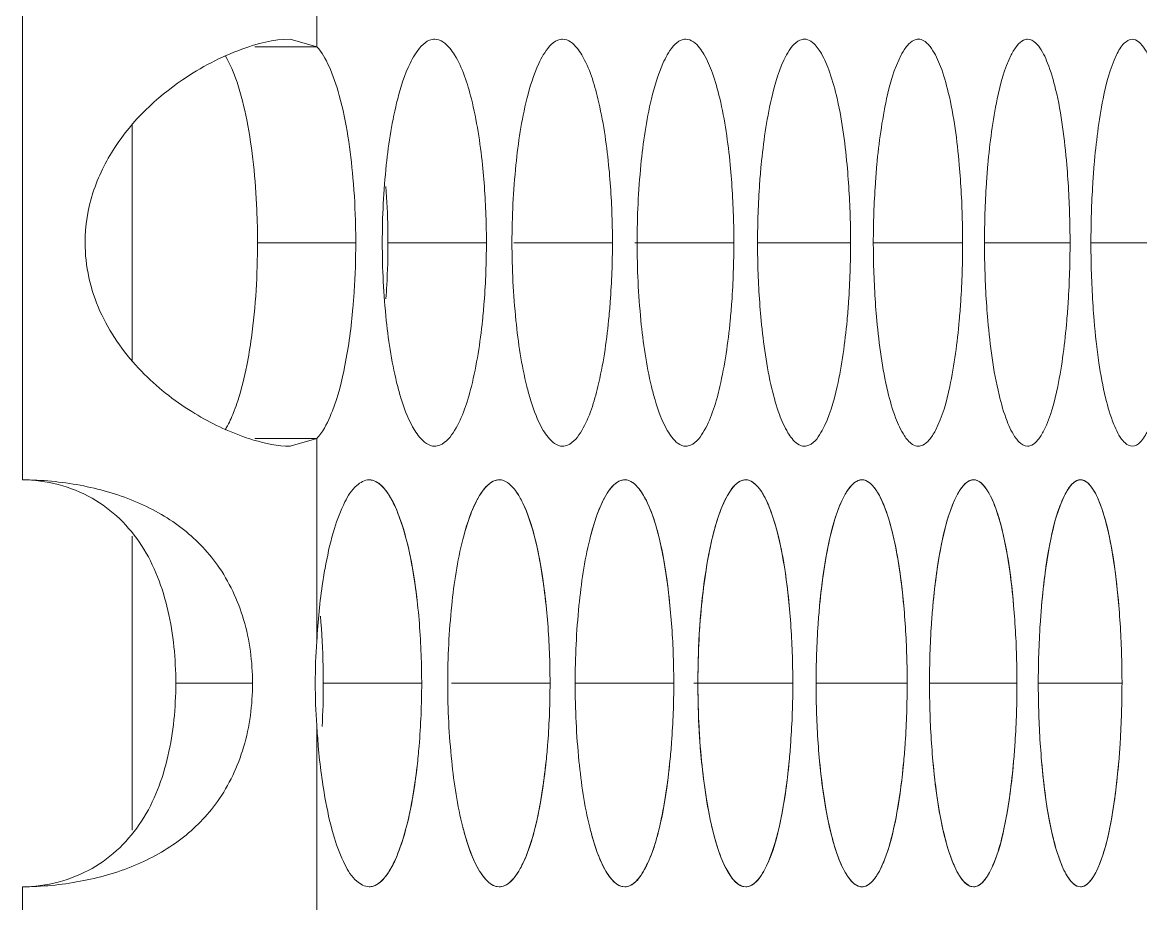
# Model space of a CAD drawing. Header units: millimetres. Extents: x 1177 to 4147, y 93 to 2194.
# Drawn here: x 2891.19 to 2907.68, y 1771.54 to 1784.53 of the extents above; entities that cross this region are included whole.
import ezdxf

# ---------------------------------------------------------------- set-up
doc = ezdxf.new("R2010")
doc.units = ezdxf.units.MM
doc.header["$LTSCALE"] = 0.1
doc.layers.get('0').update_dxf_attribs({"lineweight": 13})
doc.layers.add('标注', color=251, linetype='Continuous', lineweight=9)

msp = doc.modelspace()

# ---------------------------------------------------------------- linework, layer by layer
for p, q in [((2895.532, 1784.171), (2895.532, 1787.158)), ((2891.191, 1777.789), (2891.191, 1784.78)), ((2891.191, 1777.789), (2891.191, 1784.78)), ((2895.532, 1775.41), (2895.532, 1778.397)), ((2895.532, 1771.181), (2895.532, 1774.168)), ((2891.191, 1764.798), (2891.191, 1771.789)), ((2891.191, 1764.798), (2891.191, 1771.789))]:
    msp.add_line(p, q)
at = {"layer": '标注'}
for p, q in [((2895.532, 1784.171), (2895.137, 1784.284)), ((2894.616, 1784.171), (2895.532, 1784.171)), ((2892.81, 1783.023), (2892.81, 1779.546)), ((2894.658, 1781.284), (2896.106, 1781.284)), ((2896.581, 1781.284), (2898.032, 1781.284)), ((2898.435, 1781.284), (2899.89, 1781.284)), ((2900.221, 1781.284), (2901.68, 1781.284)), ((2902.029, 1781.284), (2903.401, 1781.284)), ((2903.736, 1781.284), (2905.053, 1781.284)), ((2905.375, 1781.284), (2906.636, 1781.284)), ((2906.944, 1781.284), (2908.15, 1781.284)), ((2894.616, 1778.397), (2895.532, 1778.397)), ((2895.137, 1778.284), (2895.532, 1778.397)), ((2892.81, 1776.956), (2892.81, 1772.622)), ((2892.81, 1776.956), (2892.81, 1772.622)), ((2893.453, 1774.789), (2894.584, 1774.789)), ((2893.453, 1774.789), (2894.584, 1774.789)), ((2895.628, 1774.789), (2897.078, 1774.789)), ((2895.628, 1774.789), (2897.078, 1774.789)), ((2897.516, 1774.789), (2898.97, 1774.789)), ((2897.516, 1774.789), (2898.97, 1774.789)), ((2899.337, 1774.789), (2900.794, 1774.789)), ((2899.337, 1774.789), (2900.794, 1774.789)), ((2901.089, 1774.789), (2902.549, 1774.789)), ((2901.089, 1774.789), (2902.549, 1774.789)), ((2902.892, 1774.789), (2904.235, 1774.789)), ((2902.892, 1774.789), (2904.235, 1774.789)), ((2904.564, 1774.789), (2905.853, 1774.789)), ((2904.564, 1774.789), (2905.853, 1774.789)), ((2906.168, 1774.789), (2907.402, 1774.789)), ((2906.168, 1774.789), (2907.402, 1774.789))]:
    msp.add_line(p, q, dxfattribs=at)
for centre, radius, start, end in [((2904.136, 1774.781), 8.627, 175.8208, 179.9495), ((2904.136, 1774.781), 8.627, 175.8208, 179.9495), ((2904.136, 1774.797), 8.627, 180.0505, 184.1792), ((2904.136, 1774.797), 8.627, 180.0505, 184.1792), ((2884.338, 1774.788), 11.29, 356.7614, 0.0035), ((2884.338, 1774.788), 11.29, 356.7614, 0.0035)]:
    msp.add_arc(centre, radius, start, end, dxfattribs=at)
for points, knots in [([(2895.137, 1784.284), (2894.895, 1784.284), (2894.332, 1784.134), (2893.824, 1783.87), (2893.553, 1783.686)], [0, 0, 0, 0, 0.425121, 1, 1, 1, 1]), ([(2897.27, 1784.284), (2897.244, 1784.284), (2897.116, 1784.255), (2897.03, 1784.14), (2896.976, 1784.052)], [0, 0, 0, 0, 0.199148, 1, 1, 1, 1]), ([(2897.563, 1784.052), (2897.541, 1784.087), (2897.472, 1784.19), (2897.356, 1784.284), (2897.27, 1784.284)], [0, 0, 0, 0, 0.321082, 1, 1, 1, 1]), ([(2899.155, 1784.284), (2899.131, 1784.284), (2899.005, 1784.254), (2898.923, 1784.139), (2898.871, 1784.052)], [0, 0, 0, 0, 0.196477, 1, 1, 1, 1]), ([(2899.437, 1784.052), (2899.417, 1784.087), (2899.351, 1784.188), (2899.239, 1784.284), (2899.155, 1784.284)], [0, 0, 0, 0, 0.324295, 1, 1, 1, 1]), ([(2900.972, 1784.284), (2900.948, 1784.284), (2900.825, 1784.254), (2900.748, 1784.138), (2900.699, 1784.052)], [0, 0, 0, 0, 0.193636, 1, 1, 1, 1]), ([(2901.239, 1784.061), (2901.22, 1784.094), (2901.158, 1784.191), (2901.052, 1784.284), (2900.972, 1784.284)], [0, 0, 0, 0, 0.326204, 1, 1, 1, 1]), ([(2902.72, 1784.284), (2902.698, 1784.284), (2902.577, 1784.253), (2902.505, 1784.138), (2902.458, 1784.052)], [0, 0, 0, 0, 0.190615, 1, 1, 1, 1]), ([(2902.951, 1784.104), (2902.934, 1784.131), (2902.879, 1784.211), (2902.788, 1784.284), (2902.72, 1784.284)], [0, 0, 0, 0, 0.321102, 1, 1, 1, 1]), ([(2904.4, 1784.284), (2904.378, 1784.284), (2904.315, 1784.268), (2904.225, 1784.184), (2904.174, 1784.102), (2904.148, 1784.052)], [0, 0, 0, 0, 0.185665, 0.530478, 1, 1, 1, 1]), ([(2904.595, 1784.145), (2904.58, 1784.166), (2904.532, 1784.23), (2904.456, 1784.284), (2904.4, 1784.284)], [0, 0, 0, 0, 0.314447, 1, 1, 1, 1]), ([(2906.011, 1784.284), (2905.99, 1784.284), (2905.928, 1784.267), (2905.843, 1784.183), (2905.794, 1784.101), (2905.769, 1784.052)], [0, 0, 0, 0, 0.182292, 0.52599, 1, 1, 1, 1]), ([(2906.17, 1784.184), (2906.158, 1784.199), (2906.117, 1784.247), (2906.055, 1784.284), (2906.011, 1784.284)], [0, 0, 0, 0, 0.305886, 1, 1, 1, 1]), ([(2907.553, 1784.284), (2907.509, 1784.284), (2907.404, 1784.213), (2907.351, 1784.114), (2907.321, 1784.052)], [0, 0, 0, 0, 0.389659, 1, 1, 1, 1]), ([(2907.677, 1784.218), (2907.667, 1784.228), (2907.633, 1784.261), (2907.586, 1784.284), (2907.553, 1784.284)], [0, 0, 0, 0, 0.295107, 1, 1, 1, 1]), ([(2908.104, 1782.431), (2908.087, 1782.643), (2908.045, 1783.032), (2907.954, 1783.552), (2907.84, 1783.941), (2907.739, 1784.151), (2907.677, 1784.218)], [0, 0, 0, 0, 0.343252, 0.632232, 0.852748, 1, 1, 1, 1]), ([(2894.499, 1783.095), (2894.462, 1783.282), (2894.382, 1783.607), (2894.255, 1783.922), (2894.179, 1784.045)], [0, 0, 0, 0, 0.568754, 1, 1, 1, 1]), ([(2896.065, 1782.238), (2896.029, 1782.648), (2895.951, 1783.213), (2895.738, 1783.854), (2895.608, 1784.09), (2895.532, 1784.171)], [0, 0, 0, 0, 0.608781, 0.835781, 1, 1, 1, 1]), ([(2896.976, 1784.052), (2896.95, 1784.012), (2896.841, 1783.807), (2896.77, 1783.583), (2896.724, 1783.405)], [0, 0, 0, 0, 0.20579, 1, 1, 1, 1]), ([(2897.974, 1782.431), (2897.94, 1782.759), (2897.855, 1783.311), (2897.683, 1783.856), (2897.563, 1784.052)], [0, 0, 0, 0, 0.587706, 1, 1, 1, 1]), ([(2898.871, 1784.052), (2898.847, 1784.012), (2898.741, 1783.806), (2898.673, 1783.583), (2898.629, 1783.405)], [0, 0, 0, 0, 0.205098, 1, 1, 1, 1]), ([(2899.834, 1782.431), (2899.801, 1782.759), (2899.719, 1783.31), (2899.555, 1783.855), (2899.437, 1784.052)], [0, 0, 0, 0, 0.588565, 1, 1, 1, 1]), ([(2900.699, 1784.052), (2900.675, 1784.012), (2900.573, 1783.805), (2900.508, 1783.583), (2900.465, 1783.405)], [0, 0, 0, 0, 0.204414, 1, 1, 1, 1]), ([(2901.626, 1782.431), (2901.594, 1782.761), (2901.531, 1783.22), (2901.38, 1783.76), (2901.29, 1783.974), (2901.239, 1784.061)], [0, 0, 0, 0, 0.590197, 0.820528, 1, 1, 1, 1]), ([(2902.458, 1784.052), (2902.347, 1783.853), (2902.192, 1783.308), (2902.115, 1782.758), (2902.083, 1782.431)], [0, 0, 0, 0, 0.410076, 1, 1, 1, 1]), ([(2903.349, 1782.431), (2903.316, 1782.775), (2903.254, 1783.251), (2903.098, 1783.806), (2903.004, 1784.02), (2902.951, 1784.104)], [0, 0, 0, 0, 0.598831, 0.827178, 1, 1, 1, 1]), ([(2904.148, 1784.052), (2904.041, 1783.852), (2903.893, 1783.307), (2903.818, 1782.758), (2903.788, 1782.431)], [0, 0, 0, 0, 0.409275, 1, 1, 1, 1]), ([(2905.003, 1782.431), (2904.971, 1782.79), (2904.909, 1783.283), (2904.747, 1783.852), (2904.651, 1784.065), (2904.595, 1784.145)], [0, 0, 0, 0, 0.608586, 0.834685, 1, 1, 1, 1]), ([(2905.769, 1784.052), (2905.666, 1783.851), (2905.525, 1783.306), (2905.453, 1782.758), (2905.424, 1782.431)], [0, 0, 0, 0, 0.408497, 1, 1, 1, 1]), ([(2906.588, 1782.431), (2906.556, 1782.805), (2906.495, 1783.316), (2906.328, 1783.897), (2906.229, 1784.109), (2906.17, 1784.184)], [0, 0, 0, 0, 0.619614, 0.843153, 1, 1, 1, 1]), ([(2907.321, 1784.052), (2907.222, 1783.85), (2907.088, 1783.305), (2907.019, 1782.758), (2906.992, 1782.431)], [0, 0, 0, 0, 0.407744, 1, 1, 1, 1]), ([(2893.553, 1783.686), (2893.164, 1783.421), (2892.628, 1782.908), (2892.197, 1782.032), (2892.116, 1781.533), (2892.116, 1781.284)], [0, 0, 0, 0, 0.48685, 0.742674, 1, 1, 1, 1]), ([(2896.724, 1783.405), (2896.642, 1783.086), (2896.533, 1782.379), (2896.497, 1781.667), (2896.497, 1781.284)], [0, 0, 0, 0, 0.462348, 1, 1, 1, 1]), ([(2898.629, 1783.405), (2898.549, 1783.086), (2898.445, 1782.379), (2898.409, 1781.667), (2898.409, 1781.284)], [0, 0, 0, 0, 0.462125, 1, 1, 1, 1]), ([(2900.465, 1783.405), (2900.388, 1783.085), (2900.288, 1782.378), (2900.254, 1781.667), (2900.254, 1781.284)], [0, 0, 0, 0, 0.461908, 1, 1, 1, 1]), ([(2894.658, 1781.284), (2894.658, 1781.445), (2894.644, 1782.052), (2894.586, 1782.658), (2894.499, 1783.095)], [0, 0, 0, 0, 0.265985, 1, 1, 1, 1]), ([(2898.032, 1781.284), (2898.032, 1781.382), (2898.027, 1781.765), (2898.004, 1782.148), (2897.974, 1782.431)], [0, 0, 0, 0, 0.255763, 1, 1, 1, 1]), ([(2899.89, 1781.284), (2899.89, 1781.382), (2899.885, 1781.765), (2899.863, 1782.148), (2899.834, 1782.431)], [0, 0, 0, 0, 0.25579, 1, 1, 1, 1]), ([(2901.68, 1781.284), (2901.68, 1781.382), (2901.675, 1781.765), (2901.653, 1782.148), (2901.626, 1782.431)], [0, 0, 0, 0, 0.255815, 1, 1, 1, 1]), ([(2902.083, 1782.431), (2902.074, 1782.339), (2902.043, 1781.958), (2902.029, 1781.574), (2902.029, 1781.284)], [0, 0, 0, 0, 0.242084, 1, 1, 1, 1]), ([(2903.401, 1781.284), (2903.401, 1781.382), (2903.396, 1781.765), (2903.375, 1782.148), (2903.349, 1782.431)], [0, 0, 0, 0, 0.25584, 1, 1, 1, 1]), ([(2903.788, 1782.431), (2903.78, 1782.339), (2903.749, 1781.957), (2903.736, 1781.574), (2903.736, 1781.284)], [0, 0, 0, 0, 0.242044, 1, 1, 1, 1]), ([(2905.053, 1781.284), (2905.053, 1781.382), (2905.048, 1781.765), (2905.028, 1782.148), (2905.003, 1782.431)], [0, 0, 0, 0, 0.255864, 1, 1, 1, 1]), ([(2905.424, 1782.431), (2905.416, 1782.339), (2905.387, 1781.957), (2905.375, 1781.574), (2905.375, 1781.284)], [0, 0, 0, 0, 0.242005, 1, 1, 1, 1]), ([(2906.636, 1781.284), (2906.636, 1781.382), (2906.632, 1781.765), (2906.612, 1782.148), (2906.588, 1782.431)], [0, 0, 0, 0, 0.255886, 1, 1, 1, 1]), ([(2906.992, 1782.431), (2906.984, 1782.339), (2906.956, 1781.957), (2906.944, 1781.574), (2906.944, 1781.284)], [0, 0, 0, 0, 0.241968, 1, 1, 1, 1]), ([(2896.106, 1781.284), (2896.106, 1781.365), (2896.103, 1781.683), (2896.086, 1782.002), (2896.065, 1782.238)], [0, 0, 0, 0, 0.253876, 1, 1, 1, 1]), ([(2896.581, 1781.284), (2896.581, 1781.354), (2896.578, 1781.63), (2896.566, 1781.905), (2896.551, 1782.111)], [0, 0, 0, 0, 0.252958, 1, 1, 1, 1]), ([(2892.116, 1781.284), (2892.116, 1780.941), (2892.273, 1780.251), (2892.859, 1779.417), (2893.591, 1778.818), (2894.129, 1778.544), (2894.391, 1778.446)], [0, 0, 0, 0, 0.268228, 0.532568, 0.782157, 1, 1, 1, 1]), ([(2894.499, 1779.473), (2894.526, 1779.609), (2894.623, 1780.208), (2894.658, 1780.816), (2894.658, 1781.284)], [0, 0, 0, 0, 0.228138, 1, 1, 1, 1]), ([(2896.065, 1780.33), (2896.072, 1780.408), (2896.096, 1780.725), (2896.106, 1781.044), (2896.106, 1781.284)], [0, 0, 0, 0, 0.244708, 1, 1, 1, 1]), ([(2896.497, 1781.284), (2896.497, 1780.901), (2896.533, 1780.189), (2896.642, 1779.482), (2896.724, 1779.164)], [0, 0, 0, 0, 0.537652, 1, 1, 1, 1]), ([(2896.551, 1780.458), (2896.556, 1780.525), (2896.573, 1780.8), (2896.581, 1781.076), (2896.581, 1781.284)], [0, 0, 0, 0, 0.246013, 1, 1, 1, 1]), ([(2897.974, 1780.137), (2897.984, 1780.229), (2898.018, 1780.611), (2898.032, 1780.994), (2898.032, 1781.284)], [0, 0, 0, 0, 0.24218, 1, 1, 1, 1]), ([(2898.409, 1781.284), (2898.409, 1780.901), (2898.445, 1780.19), (2898.549, 1779.483), (2898.629, 1779.164)], [0, 0, 0, 0, 0.537875, 1, 1, 1, 1]), ([(2899.834, 1780.137), (2899.843, 1780.229), (2899.876, 1780.611), (2899.89, 1780.994), (2899.89, 1781.284)], [0, 0, 0, 0, 0.242136, 1, 1, 1, 1]), ([(2900.254, 1781.284), (2900.254, 1780.901), (2900.288, 1780.19), (2900.388, 1779.483), (2900.465, 1779.164)], [0, 0, 0, 0, 0.538092, 1, 1, 1, 1]), ([(2901.626, 1780.137), (2901.635, 1780.229), (2901.666, 1780.611), (2901.68, 1780.994), (2901.68, 1781.284)], [0, 0, 0, 0, 0.242094, 1, 1, 1, 1]), ([(2902.029, 1781.284), (2902.029, 1781.186), (2902.034, 1780.803), (2902.056, 1780.421), (2902.083, 1780.137)], [0, 0, 0, 0, 0.25582, 1, 1, 1, 1]), ([(2903.349, 1780.137), (2903.357, 1780.229), (2903.388, 1780.611), (2903.401, 1780.994), (2903.401, 1781.284)], [0, 0, 0, 0, 0.242053, 1, 1, 1, 1]), ([(2903.736, 1781.284), (2903.736, 1781.186), (2903.741, 1780.803), (2903.762, 1780.421), (2903.788, 1780.137)], [0, 0, 0, 0, 0.255845, 1, 1, 1, 1]), ([(2905.003, 1780.137), (2905.011, 1780.229), (2905.04, 1780.611), (2905.053, 1780.994), (2905.053, 1781.284)], [0, 0, 0, 0, 0.242014, 1, 1, 1, 1]), ([(2905.375, 1781.284), (2905.375, 1781.186), (2905.379, 1780.803), (2905.399, 1780.421), (2905.424, 1780.137)], [0, 0, 0, 0, 0.255868, 1, 1, 1, 1]), ([(2906.588, 1780.137), (2906.596, 1780.229), (2906.624, 1780.611), (2906.636, 1780.994), (2906.636, 1781.284)], [0, 0, 0, 0, 0.241977, 1, 1, 1, 1]), ([(2906.944, 1781.284), (2906.944, 1781.186), (2906.948, 1780.803), (2906.967, 1780.421), (2906.992, 1780.137)], [0, 0, 0, 0, 0.255891, 1, 1, 1, 1]), ([(2895.763, 1778.808), (2895.846, 1779.023), (2895.973, 1779.529), (2896.04, 1780.043), (2896.065, 1780.33)], [0, 0, 0, 0, 0.444382, 1, 1, 1, 1]), ([(2897.563, 1778.516), (2897.683, 1778.713), (2897.855, 1779.257), (2897.94, 1779.81), (2897.974, 1780.137)], [0, 0, 0, 0, 0.412294, 1, 1, 1, 1]), ([(2899.437, 1778.516), (2899.555, 1778.714), (2899.719, 1779.258), (2899.801, 1779.81), (2899.834, 1780.137)], [0, 0, 0, 0, 0.411435, 1, 1, 1, 1]), ([(2901.244, 1778.516), (2901.357, 1778.715), (2901.515, 1779.259), (2901.594, 1779.81), (2901.626, 1780.137)], [0, 0, 0, 0, 0.410597, 1, 1, 1, 1]), ([(2902.083, 1780.137), (2902.116, 1779.799), (2902.179, 1779.33), (2902.334, 1778.78), (2902.426, 1778.567), (2902.478, 1778.481)], [0, 0, 0, 0, 0.595352, 0.824536, 1, 1, 1, 1]), ([(2902.982, 1778.516), (2903.091, 1778.716), (2903.243, 1779.26), (2903.318, 1779.81), (2903.349, 1780.137)], [0, 0, 0, 0, 0.409781, 1, 1, 1, 1]), ([(2903.788, 1780.137), (2903.821, 1779.784), (2903.884, 1779.298), (2904.044, 1778.734), (2904.139, 1778.521), (2904.194, 1778.438)], [0, 0, 0, 0, 0.604767, 0.831791, 1, 1, 1, 1]), ([(2904.651, 1778.516), (2904.756, 1778.717), (2904.901, 1779.261), (2904.974, 1779.81), (2905.003, 1780.137)], [0, 0, 0, 0, 0.408988, 1, 1, 1, 1]), ([(2905.424, 1780.137), (2905.457, 1779.769), (2905.52, 1779.265), (2905.685, 1778.688), (2905.783, 1778.476), (2905.84, 1778.399)], [0, 0, 0, 0, 0.615423, 0.839991, 1, 1, 1, 1]), ([(2906.251, 1778.516), (2906.353, 1778.718), (2906.491, 1779.262), (2906.56, 1779.81), (2906.588, 1780.137)], [0, 0, 0, 0, 0.408219, 1, 1, 1, 1]), ([(2906.992, 1780.137), (2907.009, 1779.929), (2907.051, 1779.546), (2907.143, 1779.032), (2907.257, 1778.644), (2907.357, 1778.433), (2907.417, 1778.363)], [0, 0, 0, 0, 0.339935, 0.62764, 0.849308, 1, 1, 1, 1]), ([(2894.315, 1778.808), (2894.334, 1778.855), (2894.41, 1779.073), (2894.464, 1779.298), (2894.499, 1779.473)], [0, 0, 0, 0, 0.222237, 1, 1, 1, 1]), ([(2896.724, 1779.164), (2896.741, 1779.097), (2896.805, 1778.875), (2896.889, 1778.655), (2896.976, 1778.516)], [0, 0, 0, 0, 0.294324, 1, 1, 1, 1]), ([(2898.629, 1779.164), (2898.645, 1779.097), (2898.707, 1778.875), (2898.788, 1778.656), (2898.871, 1778.516)], [0, 0, 0, 0, 0.294922, 1, 1, 1, 1]), ([(2900.465, 1779.164), (2900.481, 1779.098), (2900.54, 1778.876), (2900.618, 1778.656), (2900.699, 1778.516)], [0, 0, 0, 0, 0.29551, 1, 1, 1, 1]), ([(2894.179, 1778.524), (2894.192, 1778.544), (2894.244, 1778.635), (2894.286, 1778.732), (2894.315, 1778.808)], [0, 0, 0, 0, 0.224904, 1, 1, 1, 1]), ([(2895.532, 1778.397), (2895.554, 1778.421), (2895.652, 1778.545), (2895.718, 1778.691), (2895.763, 1778.808)], [0, 0, 0, 0, 0.205277, 1, 1, 1, 1]), ([(2894.391, 1778.446), (2894.459, 1778.42), (2894.701, 1778.338), (2894.955, 1778.285), (2895.137, 1778.284)], [0, 0, 0, 0, 0.288359, 1, 1, 1, 1]), ([(2896.976, 1778.516), (2896.997, 1778.481), (2897.067, 1778.379), (2897.184, 1778.284), (2897.27, 1778.284)], [0, 0, 0, 0, 0.321073, 1, 1, 1, 1]), ([(2897.27, 1778.284), (2897.295, 1778.284), (2897.424, 1778.313), (2897.509, 1778.429), (2897.563, 1778.516)], [0, 0, 0, 0, 0.199481, 1, 1, 1, 1]), ([(2898.871, 1778.516), (2898.892, 1778.481), (2898.959, 1778.38), (2899.071, 1778.284), (2899.155, 1778.284)], [0, 0, 0, 0, 0.324264, 1, 1, 1, 1]), ([(2899.155, 1778.284), (2899.18, 1778.284), (2899.306, 1778.314), (2899.386, 1778.429), (2899.437, 1778.516)], [0, 0, 0, 0, 0.196798, 1, 1, 1, 1]), ([(2900.699, 1778.516), (2900.719, 1778.481), (2900.782, 1778.382), (2900.89, 1778.284), (2900.972, 1778.284)], [0, 0, 0, 0, 0.327612, 1, 1, 1, 1]), ([(2900.972, 1778.284), (2900.996, 1778.284), (2901.119, 1778.315), (2901.195, 1778.43), (2901.244, 1778.516)], [0, 0, 0, 0, 0.193945, 1, 1, 1, 1]), ([(2902.478, 1778.481), (2902.496, 1778.452), (2902.553, 1778.366), (2902.649, 1778.284), (2902.72, 1778.284)], [0, 0, 0, 0, 0.324647, 1, 1, 1, 1]), ([(2902.72, 1778.284), (2902.743, 1778.284), (2902.864, 1778.316), (2902.935, 1778.431), (2902.982, 1778.516)], [0, 0, 0, 0, 0.190909, 1, 1, 1, 1]), ([(2904.4, 1778.284), (2904.422, 1778.284), (2904.485, 1778.301), (2904.574, 1778.384), (2904.625, 1778.467), (2904.651, 1778.516)], [0, 0, 0, 0, 0.185919, 0.530524, 1, 1, 1, 1]), ([(2906.011, 1778.284), (2906.032, 1778.284), (2906.093, 1778.301), (2906.178, 1778.385), (2906.226, 1778.467), (2906.251, 1778.516)], [0, 0, 0, 0, 0.18253, 0.526009, 1, 1, 1, 1]), ([(2907.553, 1778.284), (2907.596, 1778.284), (2907.701, 1778.355), (2907.752, 1778.454), (2907.782, 1778.516)], [0, 0, 0, 0, 0.389686, 1, 1, 1, 1]), ([(2904.194, 1778.438), (2904.209, 1778.415), (2904.259, 1778.346), (2904.34, 1778.284), (2904.4, 1778.284)], [0, 0, 0, 0, 0.318608, 1, 1, 1, 1]), ([(2905.84, 1778.399), (2905.853, 1778.381), (2905.896, 1778.328), (2905.963, 1778.284), (2906.011, 1778.284)], [0, 0, 0, 0, 0.310747, 1, 1, 1, 1]), ([(2907.417, 1778.363), (2907.428, 1778.351), (2907.464, 1778.313), (2907.516, 1778.284), (2907.553, 1778.284)], [0, 0, 0, 0, 0.300688, 1, 1, 1, 1]), ([(2894.067, 1776.532), (2893.918, 1776.742), (2893.546, 1777.12), (2892.84, 1777.509), (2892.04, 1777.735), (2891.477, 1777.787), (2891.191, 1777.789)], [0, 0, 0, 0, 0.237278, 0.48061, 0.736199, 1, 1, 1, 1]), ([(2893.453, 1774.789), (2893.453, 1775.149), (2893.385, 1775.855), (2893.02, 1776.852), (2892.252, 1777.608), (2891.545, 1777.785), (2891.191, 1777.789)], [0, 0, 0, 0, 0.257867, 0.504597, 0.746083, 1, 1, 1, 1]), ([(2894.067, 1776.532), (2893.918, 1776.742), (2893.546, 1777.12), (2892.84, 1777.509), (2892.04, 1777.735), (2891.477, 1777.787), (2891.191, 1777.789)], [0, 0, 0, 0, 0.237278, 0.48061, 0.736199, 1, 1, 1, 1]), ([(2893.453, 1774.789), (2893.453, 1775.149), (2893.385, 1775.855), (2893.02, 1776.852), (2892.252, 1777.608), (2891.545, 1777.785), (2891.191, 1777.789)], [0, 0, 0, 0, 0.257867, 0.504597, 0.746083, 1, 1, 1, 1]), ([(2896.304, 1777.788), (2896.237, 1777.788), (2896.078, 1777.695), (2895.918, 1777.43), (2895.77, 1777.036), (2895.699, 1776.724), (2895.666, 1776.548)], [0, 0, 0, 0, 0.138263, 0.343336, 0.632179, 1, 1, 1, 1]), ([(2896.304, 1777.788), (2896.237, 1777.788), (2896.078, 1777.695), (2895.918, 1777.43), (2895.77, 1777.036), (2895.699, 1776.724), (2895.666, 1776.548)], [0, 0, 0, 0, 0.138263, 0.343336, 0.632179, 1, 1, 1, 1]), ([(2897.011, 1776.008), (2896.983, 1776.252), (2896.916, 1776.689), (2896.78, 1777.191), (2896.64, 1777.498), (2896.523, 1777.684), (2896.389, 1777.788), (2896.304, 1777.788)], [0, 0, 0, 0, 0.369087, 0.664261, 0.77961, 0.872651, 1, 1, 1, 1]), ([(2896.542, 1777.641), (2896.525, 1777.663), (2896.463, 1777.734), (2896.37, 1777.788), (2896.304, 1777.788)], [0, 0, 0, 0, 0.303752, 1, 1, 1, 1]), ([(2898.221, 1777.789), (2898.098, 1777.789), (2897.922, 1777.572), (2897.786, 1777.261), (2897.717, 1777.035), (2897.685, 1776.91)], [0, 0, 0, 0, 0.347958, 0.635186, 1, 1, 1, 1]), ([(2898.221, 1777.789), (2898.196, 1777.789), (2898.069, 1777.759), (2897.985, 1777.644), (2897.932, 1777.557)], [0, 0, 0, 0, 0.197833, 1, 1, 1, 1]), ([(2898.912, 1775.936), (2898.886, 1776.19), (2898.822, 1776.644), (2898.692, 1777.167), (2898.553, 1777.487), (2898.439, 1777.678), (2898.306, 1777.789), (2898.221, 1777.789)], [0, 0, 0, 0, 0.371587, 0.6686, 0.783763, 0.876035, 1, 1, 1, 1]), ([(2898.509, 1777.557), (2898.488, 1777.592), (2898.42, 1777.694), (2898.306, 1777.789), (2898.221, 1777.789)], [0, 0, 0, 0, 0.322669, 1, 1, 1, 1]), ([(2900.072, 1777.789), (2899.951, 1777.789), (2899.783, 1777.569), (2899.653, 1777.261), (2899.586, 1777.035), (2899.555, 1776.91)], [0, 0, 0, 0, 0.344008, 0.632418, 1, 1, 1, 1]), ([(2900.072, 1777.789), (2900.048, 1777.789), (2899.923, 1777.759), (2899.844, 1777.643), (2899.794, 1777.557)], [0, 0, 0, 0, 0.195078, 1, 1, 1, 1]), ([(2900.738, 1775.936), (2900.713, 1776.19), (2900.652, 1776.644), (2900.526, 1777.166), (2900.392, 1777.487), (2900.283, 1777.676), (2900.155, 1777.789), (2900.072, 1777.789)], [0, 0, 0, 0, 0.373536, 0.671578, 0.786749, 0.87859, 1, 1, 1, 1]), ([(2900.349, 1777.557), (2900.329, 1777.592), (2900.265, 1777.692), (2900.155, 1777.789), (2900.072, 1777.789)], [0, 0, 0, 0, 0.32596, 1, 1, 1, 1]), ([(2901.855, 1777.789), (2901.737, 1777.789), (2901.575, 1777.566), (2901.451, 1777.261), (2901.345, 1776.885), (2901.262, 1776.437), (2901.175, 1775.73), (2901.15, 1775.172), (2901.15, 1774.789)], [0, 0, 0, 0, 0.111545, 0.206545, 0.328035, 0.473731, 0.638415, 1, 1, 1, 1]), ([(2901.855, 1777.789), (2901.832, 1777.789), (2901.71, 1777.758), (2901.635, 1777.643), (2901.587, 1777.557)], [0, 0, 0, 0, 0.192149, 1, 1, 1, 1]), ([(2902.496, 1775.936), (2902.472, 1776.189), (2902.412, 1776.643), (2902.292, 1777.165), (2902.163, 1777.486), (2902.059, 1777.674), (2901.935, 1777.789), (2901.855, 1777.789)], [0, 0, 0, 0, 0.375478, 0.674554, 0.789741, 0.881162, 1, 1, 1, 1]), ([(2902.104, 1777.587), (2902.086, 1777.618), (2902.027, 1777.706), (2901.928, 1777.789), (2901.855, 1777.789)], [0, 0, 0, 0, 0.323826, 1, 1, 1, 1]), ([(2903.569, 1777.789), (2903.49, 1777.789), (2903.371, 1777.672), (2903.271, 1777.486), (2903.145, 1777.165), (2903.027, 1776.643), (2902.968, 1776.189), (2902.944, 1775.936)], [0, 0, 0, 0, 0.116497, 0.207648, 0.322936, 0.622968, 1, 1, 1, 1]), ([(2903.569, 1777.789), (2903.546, 1777.789), (2903.482, 1777.772), (2903.39, 1777.689), (2903.338, 1777.607), (2903.311, 1777.557)], [0, 0, 0, 0, 0.187277, 0.53264, 1, 1, 1, 1]), ([(2904.184, 1775.936), (2904.161, 1776.189), (2904.104, 1776.643), (2903.989, 1777.164), (2903.865, 1777.486), (2903.766, 1777.672), (2903.647, 1777.789), (2903.569, 1777.789)], [0, 0, 0, 0, 0.377411, 0.677525, 0.792735, 0.883746, 1, 1, 1, 1]), ([(2903.782, 1777.63), (2903.766, 1777.654), (2903.714, 1777.725), (2903.63, 1777.789), (2903.569, 1777.789)], [0, 0, 0, 0, 0.31799, 1, 1, 1, 1]), ([(2905.214, 1777.789), (2905.138, 1777.789), (2905.023, 1777.67), (2904.928, 1777.486), (2904.807, 1777.164), (2904.694, 1776.643), (2904.638, 1776.189), (2904.615, 1775.936)], [0, 0, 0, 0, 0.113909, 0.204659, 0.319975, 0.621044, 1, 1, 1, 1]), ([(2905.214, 1777.789), (2905.192, 1777.789), (2905.13, 1777.772), (2905.042, 1777.689), (2904.993, 1777.606), (2904.967, 1777.557)], [0, 0, 0, 0, 0.184004, 0.528262, 1, 1, 1, 1]), ([(2905.804, 1775.936), (2905.782, 1776.189), (2905.727, 1776.643), (2905.617, 1777.164), (2905.498, 1777.486), (2905.404, 1777.67), (2905.29, 1777.789), (2905.214, 1777.789)], [0, 0, 0, 0, 0.379331, 0.680485, 0.795727, 0.886339, 1, 1, 1, 1]), ([(2905.391, 1777.67), (2905.378, 1777.688), (2905.333, 1777.743), (2905.264, 1777.789), (2905.214, 1777.789)], [0, 0, 0, 0, 0.310426, 1, 1, 1, 1]), ([(2906.79, 1777.789), (2906.716, 1777.789), (2906.607, 1777.668), (2906.517, 1777.486), (2906.4, 1777.163), (2906.292, 1776.642), (2906.238, 1776.189), (2906.217, 1775.936)], [0, 0, 0, 0, 0.111317, 0.201676, 0.317029, 0.619135, 1, 1, 1, 1]), ([(2906.79, 1777.789), (2906.77, 1777.789), (2906.709, 1777.772), (2906.625, 1777.688), (2906.578, 1777.606), (2906.554, 1777.557)], [0, 0, 0, 0, 0.180528, 0.523661, 1, 1, 1, 1]), ([(2907.355, 1775.936), (2907.334, 1776.189), (2907.281, 1776.642), (2907.176, 1777.163), (2907.062, 1777.485), (2906.973, 1777.668), (2906.864, 1777.789), (2906.79, 1777.789)], [0, 0, 0, 0, 0.381235, 0.683429, 0.79871, 0.888936, 1, 1, 1, 1]), ([(2906.932, 1777.706), (2906.921, 1777.719), (2906.883, 1777.759), (2906.829, 1777.789), (2906.79, 1777.789)], [0, 0, 0, 0, 0.300787, 1, 1, 1, 1]), ([(2897.011, 1776.008), (2896.972, 1776.348), (2896.897, 1776.818), (2896.712, 1777.359), (2896.604, 1777.563), (2896.542, 1777.641)], [0, 0, 0, 0, 0.599408, 0.827175, 1, 1, 1, 1]), ([(2904.184, 1775.936), (2904.152, 1776.287), (2904.09, 1776.771), (2903.931, 1777.334), (2903.836, 1777.547), (2903.782, 1777.63)], [0, 0, 0, 0, 0.603559, 0.830818, 1, 1, 1, 1]), ([(2905.804, 1775.936), (2905.772, 1776.302), (2905.71, 1776.804), (2905.546, 1777.379), (2905.448, 1777.592), (2905.391, 1777.67)], [0, 0, 0, 0, 0.613931, 0.838792, 1, 1, 1, 1]), ([(2907.355, 1775.936), (2907.337, 1776.143), (2907.296, 1776.524), (2907.205, 1777.036), (2907.092, 1777.424), (2906.992, 1777.635), (2906.932, 1777.706)], [0, 0, 0, 0, 0.338668, 0.625811, 0.847843, 1, 1, 1, 1]), ([(2897.932, 1777.557), (2897.907, 1777.517), (2897.799, 1777.311), (2897.73, 1777.088), (2897.685, 1776.91)], [0, 0, 0, 0, 0.205443, 1, 1, 1, 1]), ([(2898.912, 1775.936), (2898.879, 1776.264), (2898.796, 1776.815), (2898.628, 1777.36), (2898.509, 1777.557)], [0, 0, 0, 0, 0.588138, 1, 1, 1, 1]), ([(2899.794, 1777.557), (2899.77, 1777.517), (2899.665, 1777.311), (2899.599, 1777.088), (2899.555, 1776.91)], [0, 0, 0, 0, 0.204755, 1, 1, 1, 1]), ([(2900.738, 1775.936), (2900.706, 1776.263), (2900.626, 1776.814), (2900.464, 1777.359), (2900.349, 1777.557)], [0, 0, 0, 0, 0.588987, 1, 1, 1, 1]), ([(2901.587, 1777.557), (2901.507, 1777.417), (2901.379, 1777.051), (2901.196, 1776.129), (2901.15, 1775.346), (2901.15, 1774.789)], [0, 0, 0, 0, 0.171591, 0.407652, 1, 1, 1, 1]), ([(2902.496, 1775.936), (2902.464, 1776.273), (2902.401, 1776.74), (2902.247, 1777.288), (2902.156, 1777.502), (2902.104, 1777.587)], [0, 0, 0, 0, 0.594383, 0.823753, 1, 1, 1, 1]), ([(2903.311, 1777.557), (2903.202, 1777.357), (2903.051, 1776.813), (2902.975, 1776.263), (2902.944, 1775.936)], [0, 0, 0, 0, 0.409673, 1, 1, 1, 1]), ([(2904.967, 1777.557), (2904.862, 1777.356), (2904.717, 1776.812), (2904.644, 1776.263), (2904.615, 1775.936)], [0, 0, 0, 0, 0.408883, 1, 1, 1, 1]), ([(2906.554, 1777.557), (2906.453, 1777.355), (2906.315, 1776.811), (2906.245, 1776.263), (2906.217, 1775.936)], [0, 0, 0, 0, 0.408118, 1, 1, 1, 1]), ([(2897.685, 1776.91), (2897.604, 1776.591), (2897.497, 1775.884), (2897.462, 1775.172), (2897.462, 1774.789)], [0, 0, 0, 0, 0.462235, 1, 1, 1, 1]), ([(2897.685, 1776.91), (2897.604, 1776.591), (2897.497, 1775.884), (2897.462, 1775.172), (2897.462, 1774.789)], [0, 0, 0, 0, 0.462235, 1, 1, 1, 1]), ([(2899.555, 1776.91), (2899.477, 1776.59), (2899.375, 1775.883), (2899.34, 1775.172), (2899.34, 1774.789)], [0, 0, 0, 0, 0.462016, 1, 1, 1, 1]), ([(2899.555, 1776.91), (2899.477, 1776.59), (2899.375, 1775.883), (2899.34, 1775.172), (2899.34, 1774.789)], [0, 0, 0, 0, 0.462016, 1, 1, 1, 1]), ([(2894.584, 1774.789), (2894.584, 1775.105), (2894.504, 1775.723), (2894.239, 1776.29), (2894.067, 1776.532)], [0, 0, 0, 0, 0.515812, 1, 1, 1, 1]), ([(2894.584, 1774.789), (2894.584, 1775.105), (2894.504, 1775.723), (2894.239, 1776.29), (2894.067, 1776.532)], [0, 0, 0, 0, 0.515812, 1, 1, 1, 1]), ([(2895.666, 1776.548), (2895.649, 1776.461), (2895.585, 1776.084), (2895.548, 1775.703), (2895.532, 1775.41)], [0, 0, 0, 0, 0.233018, 1, 1, 1, 1]), ([(2895.666, 1776.548), (2895.649, 1776.461), (2895.585, 1776.084), (2895.548, 1775.703), (2895.532, 1775.41)], [0, 0, 0, 0, 0.233018, 1, 1, 1, 1]), ([(2897.078, 1774.789), (2897.078, 1774.893), (2897.072, 1775.3), (2897.045, 1775.707), (2897.011, 1776.008)], [0, 0, 0, 0, 0.256515, 1, 1, 1, 1]), ([(2897.078, 1774.789), (2897.078, 1774.893), (2897.072, 1775.3), (2897.045, 1775.707), (2897.011, 1776.008)], [0, 0, 0, 0, 0.256515, 1, 1, 1, 1]), ([(2898.97, 1774.789), (2898.97, 1774.887), (2898.965, 1775.27), (2898.942, 1775.653), (2898.912, 1775.936)], [0, 0, 0, 0, 0.255777, 1, 1, 1, 1]), ([(2898.97, 1774.789), (2898.97, 1774.887), (2898.965, 1775.27), (2898.942, 1775.653), (2898.912, 1775.936)], [0, 0, 0, 0, 0.255777, 1, 1, 1, 1]), ([(2900.794, 1774.789), (2900.794, 1774.887), (2900.789, 1775.27), (2900.766, 1775.653), (2900.738, 1775.936)], [0, 0, 0, 0, 0.255803, 1, 1, 1, 1]), ([(2900.794, 1774.789), (2900.794, 1774.887), (2900.789, 1775.27), (2900.766, 1775.653), (2900.738, 1775.936)], [0, 0, 0, 0, 0.255803, 1, 1, 1, 1]), ([(2902.549, 1774.789), (2902.549, 1774.887), (2902.544, 1775.27), (2902.523, 1775.653), (2902.496, 1775.936)], [0, 0, 0, 0, 0.255828, 1, 1, 1, 1]), ([(2902.549, 1774.789), (2902.549, 1774.887), (2902.544, 1775.27), (2902.523, 1775.653), (2902.496, 1775.936)], [0, 0, 0, 0, 0.255828, 1, 1, 1, 1]), ([(2902.944, 1775.936), (2902.936, 1775.844), (2902.905, 1775.462), (2902.892, 1775.079), (2902.892, 1774.789)], [0, 0, 0, 0, 0.242063, 1, 1, 1, 1]), ([(2902.944, 1775.936), (2902.936, 1775.844), (2902.905, 1775.462), (2902.892, 1775.079), (2902.892, 1774.789)], [0, 0, 0, 0, 0.242063, 1, 1, 1, 1]), ([(2904.235, 1774.789), (2904.235, 1774.887), (2904.231, 1775.27), (2904.21, 1775.653), (2904.184, 1775.936)], [0, 0, 0, 0, 0.255852, 1, 1, 1, 1]), ([(2904.235, 1774.789), (2904.235, 1774.887), (2904.231, 1775.27), (2904.21, 1775.653), (2904.184, 1775.936)], [0, 0, 0, 0, 0.255852, 1, 1, 1, 1]), ([(2904.615, 1775.936), (2904.606, 1775.844), (2904.577, 1775.462), (2904.564, 1775.079), (2904.564, 1774.789)], [0, 0, 0, 0, 0.242024, 1, 1, 1, 1]), ([(2904.615, 1775.936), (2904.606, 1775.844), (2904.577, 1775.462), (2904.564, 1775.079), (2904.564, 1774.789)], [0, 0, 0, 0, 0.242024, 1, 1, 1, 1]), ([(2905.853, 1774.789), (2905.853, 1774.887), (2905.849, 1775.27), (2905.829, 1775.652), (2905.804, 1775.936)], [0, 0, 0, 0, 0.255875, 1, 1, 1, 1]), ([(2905.853, 1774.789), (2905.853, 1774.887), (2905.849, 1775.27), (2905.829, 1775.652), (2905.804, 1775.936)], [0, 0, 0, 0, 0.255875, 1, 1, 1, 1]), ([(2906.217, 1775.936), (2906.209, 1775.844), (2906.18, 1775.462), (2906.168, 1775.079), (2906.168, 1774.789)], [0, 0, 0, 0, 0.241986, 1, 1, 1, 1]), ([(2906.217, 1775.936), (2906.209, 1775.844), (2906.18, 1775.462), (2906.168, 1775.079), (2906.168, 1774.789)], [0, 0, 0, 0, 0.241986, 1, 1, 1, 1]), ([(2907.402, 1774.789), (2907.402, 1774.887), (2907.398, 1775.27), (2907.379, 1775.652), (2907.355, 1775.936)], [0, 0, 0, 0, 0.255897, 1, 1, 1, 1]), ([(2907.402, 1774.789), (2907.402, 1774.887), (2907.398, 1775.27), (2907.379, 1775.652), (2907.355, 1775.936)], [0, 0, 0, 0, 0.255897, 1, 1, 1, 1]), ([(2895.628, 1774.789), (2895.628, 1774.873), (2895.624, 1775.204), (2895.606, 1775.535), (2895.584, 1775.781)], [0, 0, 0, 0, 0.254236, 1, 1, 1, 1]), ([(2895.628, 1774.789), (2895.628, 1774.873), (2895.624, 1775.204), (2895.606, 1775.535), (2895.584, 1775.781)], [0, 0, 0, 0, 0.254236, 1, 1, 1, 1]), ([(2891.191, 1771.789), (2891.545, 1771.793), (2892.252, 1771.97), (2893.02, 1772.726), (2893.385, 1773.723), (2893.453, 1774.429), (2893.453, 1774.789)], [0, 0, 0, 0, 0.253917, 0.495403, 0.742133, 1, 1, 1, 1]), ([(2891.191, 1771.789), (2891.545, 1771.793), (2892.252, 1771.97), (2893.02, 1772.726), (2893.385, 1773.723), (2893.453, 1774.429), (2893.453, 1774.789)], [0, 0, 0, 0, 0.253917, 0.495403, 0.742133, 1, 1, 1, 1]), ([(2894.067, 1773.046), (2894.239, 1773.288), (2894.504, 1773.855), (2894.584, 1774.473), (2894.584, 1774.789)], [0, 0, 0, 0, 0.484188, 1, 1, 1, 1]), ([(2894.067, 1773.046), (2894.239, 1773.288), (2894.504, 1773.855), (2894.584, 1774.473), (2894.584, 1774.789)], [0, 0, 0, 0, 0.484188, 1, 1, 1, 1]), ([(2897.011, 1773.57), (2897.022, 1773.668), (2897.061, 1774.073), (2897.078, 1774.48), (2897.078, 1774.789)], [0, 0, 0, 0, 0.241125, 1, 1, 1, 1]), ([(2897.011, 1773.57), (2897.022, 1773.668), (2897.061, 1774.073), (2897.078, 1774.48), (2897.078, 1774.789)], [0, 0, 0, 0, 0.241125, 1, 1, 1, 1]), ([(2897.462, 1774.789), (2897.462, 1774.406), (2897.497, 1773.694), (2897.604, 1772.987), (2897.685, 1772.668)], [0, 0, 0, 0, 0.537765, 1, 1, 1, 1]), ([(2897.462, 1774.789), (2897.462, 1774.406), (2897.497, 1773.694), (2897.604, 1772.987), (2897.685, 1772.668)], [0, 0, 0, 0, 0.537765, 1, 1, 1, 1]), ([(2898.912, 1773.642), (2898.922, 1773.734), (2898.956, 1774.116), (2898.97, 1774.499), (2898.97, 1774.789)], [0, 0, 0, 0, 0.242158, 1, 1, 1, 1]), ([(2898.912, 1773.642), (2898.922, 1773.734), (2898.956, 1774.116), (2898.97, 1774.499), (2898.97, 1774.789)], [0, 0, 0, 0, 0.242158, 1, 1, 1, 1]), ([(2899.34, 1774.789), (2899.34, 1774.406), (2899.375, 1773.695), (2899.477, 1772.988), (2899.555, 1772.668)], [0, 0, 0, 0, 0.537984, 1, 1, 1, 1]), ([(2899.34, 1774.789), (2899.34, 1774.406), (2899.375, 1773.695), (2899.477, 1772.988), (2899.555, 1772.668)], [0, 0, 0, 0, 0.537984, 1, 1, 1, 1]), ([(2900.738, 1773.642), (2900.747, 1773.734), (2900.78, 1774.116), (2900.794, 1774.499), (2900.794, 1774.789)], [0, 0, 0, 0, 0.242115, 1, 1, 1, 1]), ([(2900.738, 1773.642), (2900.747, 1773.734), (2900.78, 1774.116), (2900.794, 1774.499), (2900.794, 1774.789)], [0, 0, 0, 0, 0.242115, 1, 1, 1, 1]), ([(2901.15, 1774.789), (2901.15, 1774.227), (2901.197, 1773.439), (2901.383, 1772.513), (2901.513, 1772.147), (2901.594, 1772.008)], [0, 0, 0, 0, 0.594289, 0.829953, 1, 1, 1, 1]), ([(2901.15, 1774.789), (2901.15, 1774.406), (2901.175, 1773.848), (2901.262, 1773.141), (2901.345, 1772.693), (2901.451, 1772.317), (2901.575, 1772.012), (2901.737, 1771.789), (2901.855, 1771.789)], [0, 0, 0, 0, 0.361585, 0.526269, 0.671965, 0.793455, 0.888455, 1, 1, 1, 1]), ([(2902.496, 1773.642), (2902.504, 1773.734), (2902.536, 1774.116), (2902.549, 1774.499), (2902.549, 1774.789)], [0, 0, 0, 0, 0.242073, 1, 1, 1, 1]), ([(2902.496, 1773.642), (2902.504, 1773.734), (2902.536, 1774.116), (2902.549, 1774.499), (2902.549, 1774.789)], [0, 0, 0, 0, 0.242073, 1, 1, 1, 1]), ([(2902.892, 1774.789), (2902.892, 1774.691), (2902.896, 1774.308), (2902.917, 1773.925), (2902.944, 1773.642)], [0, 0, 0, 0, 0.255833, 1, 1, 1, 1]), ([(2902.892, 1774.789), (2902.892, 1774.691), (2902.896, 1774.308), (2902.917, 1773.925), (2902.944, 1773.642)], [0, 0, 0, 0, 0.255833, 1, 1, 1, 1]), ([(2904.184, 1773.642), (2904.193, 1773.734), (2904.223, 1774.116), (2904.235, 1774.499), (2904.235, 1774.789)], [0, 0, 0, 0, 0.242033, 1, 1, 1, 1]), ([(2904.184, 1773.642), (2904.193, 1773.734), (2904.223, 1774.116), (2904.235, 1774.499), (2904.235, 1774.789)], [0, 0, 0, 0, 0.242033, 1, 1, 1, 1]), ([(2904.564, 1774.789), (2904.564, 1774.691), (2904.569, 1774.308), (2904.589, 1773.925), (2904.615, 1773.642)], [0, 0, 0, 0, 0.255857, 1, 1, 1, 1]), ([(2904.564, 1774.789), (2904.564, 1774.691), (2904.569, 1774.308), (2904.589, 1773.925), (2904.615, 1773.642)], [0, 0, 0, 0, 0.255857, 1, 1, 1, 1]), ([(2905.804, 1773.642), (2905.812, 1773.734), (2905.841, 1774.116), (2905.853, 1774.499), (2905.853, 1774.789)], [0, 0, 0, 0, 0.241995, 1, 1, 1, 1]), ([(2905.804, 1773.642), (2905.812, 1773.734), (2905.841, 1774.116), (2905.853, 1774.499), (2905.853, 1774.789)], [0, 0, 0, 0, 0.241995, 1, 1, 1, 1]), ([(2906.168, 1774.789), (2906.168, 1774.691), (2906.172, 1774.308), (2906.192, 1773.926), (2906.217, 1773.642)], [0, 0, 0, 0, 0.25588, 1, 1, 1, 1]), ([(2906.168, 1774.789), (2906.168, 1774.691), (2906.172, 1774.308), (2906.192, 1773.926), (2906.217, 1773.642)], [0, 0, 0, 0, 0.25588, 1, 1, 1, 1]), ([(2907.355, 1773.642), (2907.363, 1773.734), (2907.39, 1774.116), (2907.402, 1774.499), (2907.402, 1774.789)], [0, 0, 0, 0, 0.241958, 1, 1, 1, 1]), ([(2907.355, 1773.642), (2907.363, 1773.734), (2907.39, 1774.116), (2907.402, 1774.499), (2907.402, 1774.789)], [0, 0, 0, 0, 0.241958, 1, 1, 1, 1]), ([(2895.532, 1774.168), (2895.538, 1774.067), (2895.565, 1773.686), (2895.613, 1773.306), (2895.666, 1773.03)], [0, 0, 0, 0, 0.264818, 1, 1, 1, 1]), ([(2895.532, 1774.168), (2895.538, 1774.067), (2895.565, 1773.686), (2895.613, 1773.306), (2895.666, 1773.03)], [0, 0, 0, 0, 0.264818, 1, 1, 1, 1]), ([(2896.304, 1771.79), (2896.389, 1771.79), (2896.523, 1771.894), (2896.64, 1772.08), (2896.78, 1772.387), (2896.916, 1772.889), (2896.983, 1773.326), (2897.011, 1773.57)], [0, 0, 0, 0, 0.127349, 0.22039, 0.335739, 0.630913, 1, 1, 1, 1]), ([(2896.542, 1771.937), (2896.604, 1772.015), (2896.712, 1772.219), (2896.897, 1772.76), (2896.972, 1773.23), (2897.011, 1773.57)], [0, 0, 0, 0, 0.172825, 0.400592, 1, 1, 1, 1]), ([(2898.221, 1771.789), (2898.306, 1771.789), (2898.439, 1771.9), (2898.553, 1772.091), (2898.692, 1772.411), (2898.822, 1772.934), (2898.886, 1773.388), (2898.912, 1773.642)], [0, 0, 0, 0, 0.123965, 0.216237, 0.3314, 0.628413, 1, 1, 1, 1]), ([(2898.509, 1772.021), (2898.628, 1772.218), (2898.796, 1772.763), (2898.879, 1773.314), (2898.912, 1773.642)], [0, 0, 0, 0, 0.411862, 1, 1, 1, 1]), ([(2900.072, 1771.789), (2900.155, 1771.789), (2900.283, 1771.902), (2900.392, 1772.091), (2900.526, 1772.412), (2900.652, 1772.934), (2900.713, 1773.388), (2900.738, 1773.642)], [0, 0, 0, 0, 0.12141, 0.213251, 0.328422, 0.626464, 1, 1, 1, 1]), ([(2900.349, 1772.021), (2900.464, 1772.219), (2900.626, 1772.764), (2900.706, 1773.315), (2900.738, 1773.642)], [0, 0, 0, 0, 0.411013, 1, 1, 1, 1]), ([(2901.855, 1771.789), (2901.935, 1771.789), (2902.059, 1771.904), (2902.163, 1772.092), (2902.292, 1772.413), (2902.412, 1772.935), (2902.472, 1773.389), (2902.496, 1773.642)], [0, 0, 0, 0, 0.118838, 0.210259, 0.325446, 0.624522, 1, 1, 1, 1]), ([(2902.121, 1772.021), (2902.233, 1772.22), (2902.388, 1772.765), (2902.465, 1773.315), (2902.496, 1773.642)], [0, 0, 0, 0, 0.410186, 1, 1, 1, 1]), ([(2902.944, 1773.642), (2902.977, 1773.296), (2903.04, 1772.819), (2903.198, 1772.262), (2903.291, 1772.048), (2903.344, 1771.964)], [0, 0, 0, 0, 0.599914, 0.828052, 1, 1, 1, 1]), ([(2902.944, 1773.642), (2902.968, 1773.389), (2903.027, 1772.935), (2903.145, 1772.413), (2903.271, 1772.092), (2903.371, 1771.906), (2903.49, 1771.789), (2903.569, 1771.789)], [0, 0, 0, 0, 0.377032, 0.677064, 0.792352, 0.883503, 1, 1, 1, 1]), ([(2903.569, 1771.789), (2903.647, 1771.789), (2903.766, 1771.906), (2903.865, 1772.092), (2903.989, 1772.414), (2904.104, 1772.935), (2904.161, 1773.389), (2904.184, 1773.642)], [0, 0, 0, 0, 0.116254, 0.207265, 0.322475, 0.622589, 1, 1, 1, 1]), ([(2903.825, 1772.021), (2903.932, 1772.221), (2904.08, 1772.766), (2904.154, 1773.315), (2904.184, 1773.642)], [0, 0, 0, 0, 0.409381, 1, 1, 1, 1]), ([(2904.615, 1773.642), (2904.647, 1773.281), (2904.71, 1772.787), (2904.873, 1772.216), (2904.97, 1772.003), (2905.026, 1771.923)], [0, 0, 0, 0, 0.60993, 0.835766, 1, 1, 1, 1]), ([(2904.615, 1773.642), (2904.638, 1773.389), (2904.694, 1772.935), (2904.807, 1772.414), (2904.928, 1772.092), (2905.023, 1771.908), (2905.138, 1771.789), (2905.214, 1771.789)], [0, 0, 0, 0, 0.378956, 0.680025, 0.795341, 0.886091, 1, 1, 1, 1]), ([(2905.214, 1771.789), (2905.29, 1771.789), (2905.404, 1771.908), (2905.498, 1772.092), (2905.617, 1772.414), (2905.727, 1772.935), (2905.782, 1773.389), (2905.804, 1773.642)], [0, 0, 0, 0, 0.113661, 0.204273, 0.319515, 0.620669, 1, 1, 1, 1]), ([(2905.46, 1772.021), (2905.563, 1772.222), (2905.705, 1772.767), (2905.775, 1773.315), (2905.804, 1773.642)], [0, 0, 0, 0, 0.4086, 1, 1, 1, 1]), ([(2906.217, 1773.642), (2906.249, 1773.266), (2906.312, 1772.753), (2906.48, 1772.171), (2906.579, 1771.959), (2906.638, 1771.885)], [0, 0, 0, 0, 0.621267, 0.84448, 1, 1, 1, 1]), ([(2906.217, 1773.642), (2906.238, 1773.389), (2906.292, 1772.936), (2906.4, 1772.415), (2906.517, 1772.092), (2906.607, 1771.91), (2906.716, 1771.789), (2906.79, 1771.789)], [0, 0, 0, 0, 0.380865, 0.682971, 0.798324, 0.888683, 1, 1, 1, 1]), ([(2906.79, 1771.789), (2906.864, 1771.789), (2906.973, 1771.91), (2907.062, 1772.093), (2907.176, 1772.415), (2907.281, 1772.936), (2907.334, 1773.389), (2907.355, 1773.642)], [0, 0, 0, 0, 0.111064, 0.20129, 0.316571, 0.618765, 1, 1, 1, 1]), ([(2907.025, 1772.021), (2907.125, 1772.223), (2907.26, 1772.768), (2907.327, 1773.315), (2907.355, 1773.642)], [0, 0, 0, 0, 0.407843, 1, 1, 1, 1]), ([(2891.191, 1771.789), (2891.477, 1771.791), (2892.04, 1771.843), (2892.84, 1772.069), (2893.546, 1772.458), (2893.918, 1772.836), (2894.067, 1773.046)], [0, 0, 0, 0, 0.263801, 0.51939, 0.762722, 1, 1, 1, 1]), ([(2891.191, 1771.789), (2891.477, 1771.791), (2892.04, 1771.843), (2892.84, 1772.069), (2893.546, 1772.458), (2893.918, 1772.836), (2894.067, 1773.046)], [0, 0, 0, 0, 0.263801, 0.51939, 0.762722, 1, 1, 1, 1]), ([(2895.666, 1773.03), (2895.699, 1772.854), (2895.77, 1772.542), (2895.918, 1772.148), (2896.078, 1771.883), (2896.237, 1771.79), (2896.304, 1771.79)], [0, 0, 0, 0, 0.367821, 0.656664, 0.861737, 1, 1, 1, 1]), ([(2895.666, 1773.03), (2895.699, 1772.854), (2895.77, 1772.542), (2895.918, 1772.148), (2896.078, 1771.883), (2896.237, 1771.79), (2896.304, 1771.79)], [0, 0, 0, 0, 0.367821, 0.656664, 0.861737, 1, 1, 1, 1]), ([(2897.685, 1772.668), (2897.702, 1772.602), (2897.764, 1772.38), (2897.847, 1772.16), (2897.932, 1772.021)], [0, 0, 0, 0, 0.294624, 1, 1, 1, 1]), ([(2897.685, 1772.668), (2897.717, 1772.543), (2897.786, 1772.317), (2897.922, 1772.006), (2898.098, 1771.789), (2898.221, 1771.789)], [0, 0, 0, 0, 0.364814, 0.652042, 1, 1, 1, 1]), ([(2899.555, 1772.668), (2899.572, 1772.602), (2899.632, 1772.38), (2899.711, 1772.161), (2899.794, 1772.021)], [0, 0, 0, 0, 0.295217, 1, 1, 1, 1]), ([(2899.555, 1772.668), (2899.586, 1772.543), (2899.653, 1772.317), (2899.783, 1772.009), (2899.951, 1771.789), (2900.072, 1771.789)], [0, 0, 0, 0, 0.367582, 0.655992, 1, 1, 1, 1]), ([(2897.932, 1772.021), (2897.953, 1771.986), (2898.022, 1771.884), (2898.136, 1771.789), (2898.221, 1771.789)], [0, 0, 0, 0, 0.32265, 1, 1, 1, 1]), ([(2898.221, 1771.789), (2898.246, 1771.789), (2898.373, 1771.818), (2898.456, 1771.934), (2898.509, 1772.021)], [0, 0, 0, 0, 0.19816, 1, 1, 1, 1]), ([(2899.794, 1772.021), (2899.814, 1771.986), (2899.879, 1771.886), (2899.989, 1771.789), (2900.072, 1771.789)], [0, 0, 0, 0, 0.325919, 1, 1, 1, 1]), ([(2900.072, 1771.789), (2900.096, 1771.789), (2900.221, 1771.819), (2900.299, 1771.935), (2900.349, 1772.021)], [0, 0, 0, 0, 0.195393, 1, 1, 1, 1]), ([(2901.855, 1771.789), (2901.878, 1771.789), (2902, 1771.82), (2902.074, 1771.935), (2902.121, 1772.021)], [0, 0, 0, 0, 0.19245, 1, 1, 1, 1]), ([(2903.569, 1771.789), (2903.591, 1771.789), (2903.655, 1771.805), (2903.747, 1771.889), (2903.798, 1771.971), (2903.825, 1772.021)], [0, 0, 0, 0, 0.187539, 0.532699, 1, 1, 1, 1]), ([(2905.214, 1771.789), (2905.236, 1771.789), (2905.298, 1771.806), (2905.385, 1771.89), (2905.434, 1771.972), (2905.46, 1772.021)], [0, 0, 0, 0, 0.18425, 0.528295, 1, 1, 1, 1]), ([(2906.79, 1771.789), (2906.811, 1771.789), (2906.871, 1771.806), (2906.954, 1771.89), (2907.001, 1771.972), (2907.025, 1772.021)], [0, 0, 0, 0, 0.180756, 0.523667, 1, 1, 1, 1]), ([(2896.304, 1771.79), (2896.325, 1771.79), (2896.421, 1771.805), (2896.496, 1771.878), (2896.542, 1771.937)], [0, 0, 0, 0, 0.213946, 1, 1, 1, 1]), ([(2901.594, 1772.008), (2901.613, 1771.975), (2901.674, 1771.881), (2901.777, 1771.789), (2901.855, 1771.789)], [0, 0, 0, 0, 0.327099, 1, 1, 1, 1]), ([(2903.344, 1771.964), (2903.361, 1771.938), (2903.415, 1771.86), (2903.503, 1771.789), (2903.569, 1771.789)], [0, 0, 0, 0, 0.321831, 1, 1, 1, 1]), ([(2905.026, 1771.923), (2905.04, 1771.903), (2905.087, 1771.842), (2905.16, 1771.789), (2905.214, 1771.789)], [0, 0, 0, 0, 0.31493, 1, 1, 1, 1]), ([(2906.638, 1771.885), (2906.649, 1771.87), (2906.689, 1771.825), (2906.748, 1771.789), (2906.79, 1771.789)], [0, 0, 0, 0, 0.306013, 1, 1, 1, 1])]:
    msp.add_open_spline(points, degree=3, knots=knots, dxfattribs=at)

doc.saveas('drawing.dxf')
